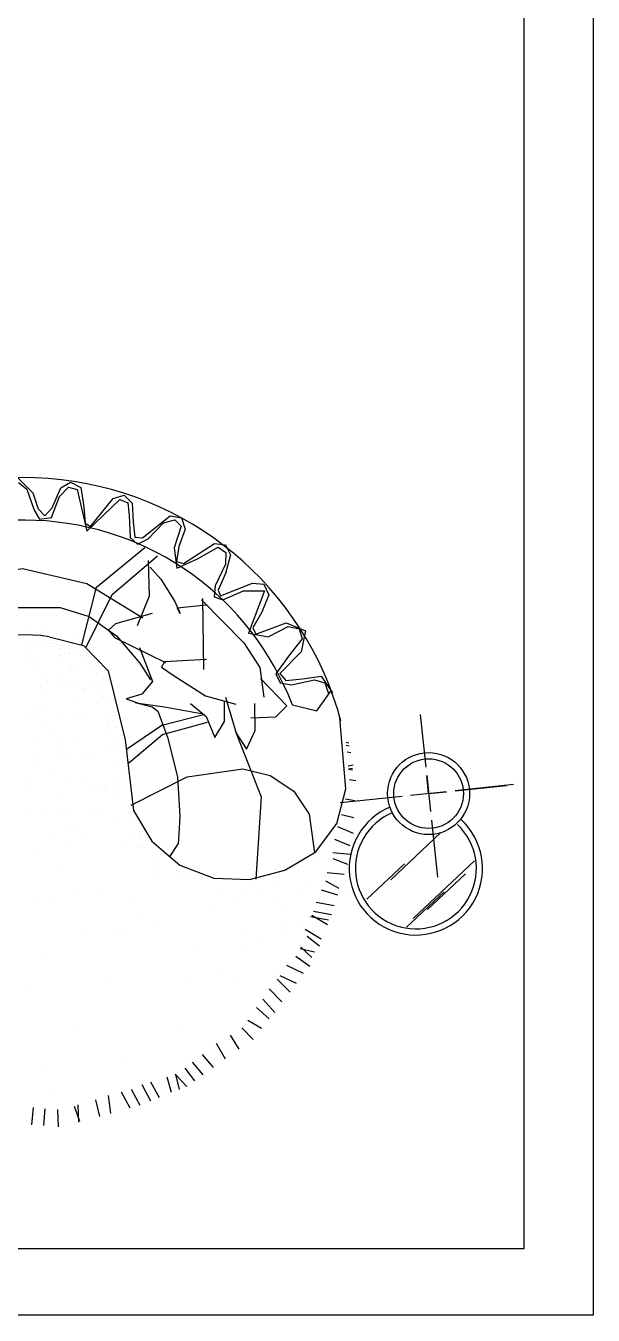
# Model space of a CAD drawing. Header units: inches. Extents: x 10.1 to 52.6, y 12.1 to 36.9.
# Drawn here: x 28.35 to 31.12, y 12.07 to 18.36 of the extents above; entities that cross this region are included whole.
import ezdxf

# ---------------------------------------------------------------- set-up
doc = ezdxf.new("R2010")
doc.units = ezdxf.units.IN
doc.header["$MEASUREMENT"] = 0
doc.layers.add('02', color=2, linetype='Continuous')
doc.layers.add('kadrbm', color=4, linetype='Continuous')

# ---------------------------------------------------------------- blocks, each defined once
blk = doc.blocks.new('kadrbm')
at = {"layer": 'kadrbm', "color": 4}
blk.add_lwpolyline([(0, 0), (0, 24.7972), (21, 24.7972), (21, 0), (0, 0)], close=True, dxfattribs=at)
blk.add_lwpolyline([(20.6631, 0.3257), (20.6631, 24.4603), (0.3369, 24.4603), (0.3369, 0.3257), (20.6631, 0.3257)], dxfattribs=at)

msp = doc.modelspace()

# ---------------------------------------------------------------- linework, layer by layer
at = {"layer": '02'}
for p, q in [((29.2169, 15.5636), (29.2203, 15.2174)), ((28.3583, 15.4161), (28.3583, 15.4161)), ((28.4023, 15.3552), (28.4023, 15.3552)), ((28.429, 15.4006), (28.429, 15.4006)), ((28.4339, 15.378), (28.4339, 15.378)), ((28.606, 15.3636), (28.606, 15.3636)), ((28.6163, 15.356), (28.6163, 15.356)), ((28.3704, 15.3472), (28.3704, 15.3472)), ((28.3877, 15.3494), (28.3877, 15.3494)), ((28.4485, 15.3374), (28.4485, 15.3374)), ((28.4685, 15.3448), (28.4685, 15.3448)), ((28.4807, 15.3285), (28.4807, 15.3285)), ((28.4839, 15.3429), (28.4839, 15.3429)), ((28.4961, 15.3499), (28.4961, 15.3499)), ((28.4967, 15.3294), (28.4967, 15.3294)), ((28.5195, 15.3181), (28.5195, 15.3181)), ((28.5659, 15.2929), (28.5659, 15.2929)), ((28.5666, 15.3181), (28.5666, 15.3181)), ((28.5809, 15.3407), (28.5809, 15.3407)), ((28.6074, 15.2929), (28.6074, 15.2929)), ((28.6336, 15.3092), (28.6336, 15.3092)), ((28.6449, 15.301), (28.6449, 15.301)), ((28.6503, 15.2969), (28.6503, 15.2969)), ((28.6595, 15.3155), (28.6595, 15.3155)), ((28.6645, 15.3204), (28.6645, 15.3204)), ((28.3582, 15.2581), (28.3582, 15.2581)), ((28.3726, 15.2708), (28.3726, 15.2708)), ((28.3744, 15.2683), (28.3744, 15.2683)), ((28.3768, 15.2859), (28.3768, 15.2859)), ((28.3981, 15.2673), (28.3981, 15.2673)), ((28.4125, 15.2311), (28.4125, 15.2311)), ((28.4209, 15.256), (28.4209, 15.256)), ((28.521, 15.2839), (28.521, 15.2839)), ((28.5266, 15.2468), (28.5266, 15.2468)), ((28.6212, 15.2831), (28.6212, 15.2831)), ((28.6439, 15.2718), (28.6439, 15.2718)), ((28.6913, 15.2631), (28.6913, 15.2631)), ((28.7017, 15.2728), (28.7017, 15.2728)), ((28.4489, 15.1773), (28.4489, 15.1773)), ((28.5335, 15.1795), (28.5335, 15.1795)), ((28.551, 15.1628), (28.551, 15.1628)), ((28.5685, 15.2141), (28.5685, 15.2141)), ((28.5725, 15.2193), (28.5725, 15.2193)), ((28.5827, 15.2117), (28.5827, 15.2117)), ((28.661, 15.2097), (28.661, 15.2097)), ((28.6982, 15.2029), (28.6982, 15.2029)), ((28.7281, 15.1746), (28.7281, 15.1746)), ((28.7495, 15.1685), (28.7495, 15.1685)), ((28.4244, 15.1382), (28.4244, 15.1382)), ((28.4303, 15.1076), (28.4303, 15.1076)), ((28.4406, 15.1001), (28.4406, 15.1001)), ((28.4627, 15.1584), (28.4627, 15.1584)), ((28.5021, 15.1352), (28.5021, 15.1352)), ((28.6043, 15.1614), (28.6043, 15.1614)), ((28.6355, 15.1141), (28.6355, 15.1141)), ((28.6459, 15.1237), (28.6459, 15.1237)), ((28.6732, 15.1328), (28.6732, 15.1328)), ((28.7071, 15.1547), (28.7071, 15.1547)), ((28.7302, 15.1022), (28.7302, 15.1022)), ((28.4166, 15.0398), (28.4166, 15.0398)), ((28.6052, 15.0606), (28.6052, 15.0606)), ((28.7036, 15.0501), (28.7036, 15.0501)), ((28.7215, 15.0815), (28.7215, 15.0815)), ((28.7591, 15.076), (28.7591, 15.076)), ((28.7798, 15.0604), (28.7798, 15.0604)), ((28.3704, 14.9851), (28.3704, 14.9851)), ((28.42, 15.0097), (28.42, 15.0097)), ((28.454, 15.0317), (28.454, 15.0317)), ((28.5097, 14.9781), (28.5097, 14.9781)), ((28.6109, 15.0025), (28.6109, 15.0025)), ((28.6225, 14.9799), (28.6225, 14.9799)), ((28.7525, 15.0062), (28.7525, 15.0062)), ((28.7764, 14.9946), (28.7764, 14.9946)), ((28.7926, 15.018), (28.7926, 15.018)), ((30.2777, 14.9979), (30.3049, 14.7404)), ((28.428, 14.952), (28.428, 14.952)), ((28.4848, 14.9238), (28.4848, 14.9238)), ((28.7478, 14.9635), (28.7478, 14.9635)), ((28.752, 14.9416), (28.752, 14.9416)), ((28.7675, 14.931), (28.7675, 14.931)), ((28.7976, 14.9355), (28.7976, 14.9355)), ((28.4153, 14.8907), (28.4153, 14.8907)), ((28.5406, 14.8634), (28.5406, 14.8634)), ((28.5842, 14.8872), (28.5842, 14.8872)), ((28.598, 14.8683), (28.598, 14.8683)), ((28.7637, 14.8504), (28.7637, 14.8504)), ((28.7976, 14.8724), (28.7976, 14.8724)), ((28.8111, 14.8819), (28.8111, 14.8819)), ((29.9168, 14.8622), (29.9301, 14.8601)), ((28.5072, 14.7909), (28.5072, 14.7909)), ((28.5395, 14.8326), (28.5395, 14.8326)), ((28.5731, 14.8011), (28.5731, 14.8011)), ((28.6555, 14.8), (28.6555, 14.8)), ((28.8106, 14.8174), (28.8106, 14.8174)), ((29.9172, 14.8476), (29.9316, 14.8454)), ((29.9215, 14.8156), (29.9398, 14.8128)), ((28.3908, 14.7791), (28.3908, 14.7791)), ((28.4024, 14.7564), (28.4024, 14.7564)), ((28.6968, 14.7811), (28.6968, 14.7811)), ((28.8009, 14.7475), (28.8009, 14.7475)), ((28.8242, 14.7345), (28.8242, 14.7345)), ((29.9273, 14.7464), (29.9509, 14.7513)), ((29.9285, 14.732), (29.9482, 14.7361)), ((29.9286, 14.7311), (29.9484, 14.728)), ((28.364, 14.6637), (28.364, 14.6637)), ((28.4729, 14.7206), (28.4729, 14.7206)), ((28.5703, 14.6603), (28.5703, 14.6603)), ((28.6494, 14.6754), (28.6494, 14.6754)), ((28.8132, 14.676), (28.8132, 14.676)), ((29.9328, 14.6803), (29.9634, 14.6756)), ((30.3093, 14.6993), (30.3279, 14.5238)), ((30.3186, 14.6116), (30.3093, 14.6993)), ((28.3778, 14.6448), (28.3778, 14.6448)), ((28.6964, 14.6349), (28.6964, 14.6349)), ((28.7108, 14.6503), (28.7108, 14.6503)), ((28.7453, 14.6396), (28.7453, 14.6396)), ((28.7462, 14.6254), (28.7462, 14.6254)), ((28.7834, 14.6231), (28.7834, 14.6231)), ((28.7852, 14.6047), (28.7852, 14.6047)), ((30.1897, 14.5979), (29.8882, 14.566)), ((30.4063, 14.6209), (30.2309, 14.6023)), ((30.3186, 14.6116), (30.4063, 14.6209)), ((30.7329, 14.6555), (30.4475, 14.6252)), ((30.4475, 14.6252), (30.6991, 14.6519)), ((28.5259, 14.586), (28.5259, 14.586)), ((29.9132, 14.5865), (29.9584, 14.5774)), ((28.3691, 14.5181), (28.3691, 14.5181)), ((28.4363, 14.5205), (28.4363, 14.5205)), ((28.5228, 14.5334), (28.5228, 14.5334)), ((28.5765, 14.5197), (28.5765, 14.5197)), ((28.6632, 14.5284), (28.6632, 14.5284)), ((28.7323, 14.5054), (28.7323, 14.5054)), ((28.8139, 14.4942), (28.8139, 14.4942)), ((28.8808, 14.4747), (28.8808, 14.4747)), ((29.8939, 14.5093), (29.9543, 14.4956)), ((30.3322, 14.4827), (30.3617, 14.2044)), ((28.5768, 14.4348), (28.5768, 14.4348)), ((28.6107, 14.4567), (28.6107, 14.4567)), ((28.9083, 14.4271), (28.9083, 14.4271)), ((28.9101, 14.4099), (28.9101, 14.4099)), ((29.8744, 14.4519), (29.9509, 14.4178)), ((30.1339, 14.1914), (30.3766, 14.4202)), ((28.4752, 14.4066), (28.4752, 14.4066)), ((28.5703, 14.3771), (28.5703, 14.3771)), ((28.6534, 14.4073), (28.6534, 14.4073)), ((28.8448, 14.3682), (28.8448, 14.3682)), ((28.8584, 14.4044), (28.8584, 14.4044)), ((28.8996, 14.3484), (28.8996, 14.3484)), ((28.911, 14.4013), (28.911, 14.4013)), ((28.9113, 14.3532), (28.9113, 14.3532)), ((28.9393, 14.3504), (28.9393, 14.3504)), ((29.8592, 14.3886), (29.9343, 14.3588)), ((28.4041, 14.3382), (28.4041, 14.3382)), ((28.9912, 14.3059), (28.9912, 14.3059)), ((29.7754, 14.302), (29.7754, 14.302)), ((29.852, 14.2948), (29.9236, 14.2668)), ((29.8525, 14.3235), (29.9357, 14.3164)), ((29.8769, 14.3301), (29.8769, 14.3301)), ((30.2427, 14.0014), (30.5422, 14.2837)), ((28.5097, 14.246), (28.5097, 14.246)), ((29.0053, 14.2552), (29.0053, 14.2552)), ((29.8247, 14.2271), (29.9076, 14.218)), ((30.0177, 14.0961), (30.2017, 14.2695)), ((30.3139, 14.0459), (30.498, 14.2194)), ((28.9754, 14.2085), (28.9754, 14.2085)), ((29.0901, 14.1946), (29.0901, 14.1946)), ((29.1485, 14.2181), (29.1485, 14.2181)), ((29.1771, 14.1951), (29.1771, 14.1951)), ((29.5624, 14.175), (29.5624, 14.175)), ((29.7451, 14.177), (29.7451, 14.177)), ((29.816, 14.1853), (29.8803, 14.1503)), ((28.3866, 14.0939), (28.3866, 14.0939)), ((28.4115, 14.1052), (28.4115, 14.1052)), ((28.4994, 14.0972), (28.4994, 14.0972)), ((28.6097, 14.1499), (28.6097, 14.1499)), ((28.7129, 14.1372), (28.7129, 14.1372)), ((29.3077, 14.1132), (29.3077, 14.1132)), ((29.3603, 14.1101), (29.3603, 14.1101)), ((29.4169, 14.1509), (29.4169, 14.1509)), ((29.5153, 14.1265), (29.5153, 14.1265)), ((29.6876, 14.1448), (29.6876, 14.1448)), ((29.7946, 14.1414), (29.8751, 14.1182)), ((30.211, 13.9595), (30.3951, 14.1329)), ((28.8752, 14.0848), (28.8752, 14.0848)), ((29.2624, 14.0475), (29.2624, 14.0475)), ((29.5888, 14.0908), (29.5888, 14.0908)), ((29.6296, 14.0342), (29.6296, 14.0342)), ((29.7575, 14.0382), (29.8453, 14.0221)), ((29.7705, 14.0814), (29.8584, 14.0653)), ((28.9102, 14.0015), (28.9102, 14.0015)), ((29.6015, 13.9704), (29.6015, 13.9704)), ((29.704, 13.9899), (29.704, 13.9899)), ((29.7429, 14.0118), (29.8308, 13.9956)), ((29.7488, 14.0186), (29.8256, 13.9728)), ((28.6383, 13.9379), (28.6383, 13.9379)), ((28.7761, 13.9525), (28.7761, 13.9525)), ((28.82, 13.9484), (28.82, 13.9484)), ((28.976, 13.9563), (28.976, 13.9563)), ((29.4044, 13.9408), (29.4044, 13.9408)), ((29.4855, 13.9146), (29.4855, 13.9146)), ((29.6034, 13.9532), (29.6034, 13.9532)), ((29.7174, 13.9495), (29.7941, 13.9037)), ((29.7259, 13.9162), (29.7873, 13.8691)), ((29.1696, 13.855), (29.1696, 13.855)), ((29.4135, 13.8547), (29.4135, 13.8547)), ((29.6917, 13.8553), (29.7631, 13.8392)), ((29.6957, 13.8628), (29.7491, 13.8127)), ((28.4588, 13.8232), (28.4588, 13.8232)), ((29.6707, 13.818), (29.739, 13.7703)), ((29.3125, 13.7396), (29.3125, 13.7396)), ((29.5925, 13.724), (29.6734, 13.6861)), ((29.6255, 13.7738), (29.7064, 13.736)), ((28.3805, 13.6583), (28.3805, 13.6583)), ((28.749, 13.7147), (28.749, 13.7147)), ((29.1497, 13.7137), (29.1497, 13.7137)), ((29.3868, 13.6953), (29.3868, 13.6953)), ((29.5407, 13.6596), (29.6033, 13.5959)), ((29.581, 13.7058), (29.6436, 13.6421)), ((29.5103, 13.6089), (29.5686, 13.5438)), ((29.4789, 13.5682), (29.5418, 13.513)), ((28.5918, 13.4719), (28.5918, 13.4719)), ((29.1131, 13.4836), (29.1131, 13.4836)), ((29.4081, 13.4683), (29.4638, 13.412)), ((29.4366, 13.5062), (29.5043, 13.4668)), ((29.3513, 13.4334), (29.3937, 13.3645)), ((29.214, 13.3394), (29.2687, 13.2746)), ((29.2825, 13.3938), (29.326, 13.3178)), ((28.4369, 13.2901), (28.4369, 13.2901)), ((28.8245, 13.3312), (28.8245, 13.3312)), ((29.1655, 13.3006), (29.2182, 13.2393)), ((29.0421, 13.2296), (29.0627, 13.1551)), ((29.0834, 13.2433), (29.1406, 13.1822)), ((29.0844, 13.2415), (29.1022, 13.1677)), ((29.1304, 13.2717), (29.1768, 13.2093)), ((28.4936, 13.1656), (28.4936, 13.1656)), ((28.8197, 13.1569), (28.8614, 13.0779)), ((28.8683, 13.17), (28.91, 13.091)), ((28.921, 13.1924), (28.9627, 13.1133)), ((28.9622, 13.206), (29.0057, 13.128)), ((28.6075, 13.0923), (28.6122, 13.0091)), ((28.6947, 13.1178), (28.7136, 13.0361)), ((28.7559, 13.1386), (28.7673, 13.05)), ((28.3901, 13.0794), (28.3828, 12.995)), ((28.448, 13.0733), (28.4402, 12.9929)), ((28.5097, 13.0697), (28.5124, 12.9862)), ((28.5897, 13.0863), (28.6158, 13.0135))]:
    msp.add_line(p, q, dxfattribs=at)
at = {"layer": '02', "extrusion": (0, 0, -1)}
for points in [[(-28.3174, 16.15), (-28.3887, 16.0785), (-28.4149, 16.001), (-28.4476, 15.9677), (-28.4836, 16.0054), (-28.5255, 16.1033), (-28.573, 16.1308), (-28.6223, 16.1049), (-28.6377, 16.0103), (-28.6444, 15.9317), (-28.6697, 15.9154), (-28.7803, 16.0516), (-28.8336, 16.0686), (-28.8736, 16.029), (-28.8789, 15.9369), (-28.8855, 15.8626), (-28.9229, 15.8593), (-29.0578, 15.9663), (-29.1144, 15.9576), (-29.1317, 15.9027), (-29.1015, 15.8176), (-29.0894, 15.7443), (-29.1243, 15.7349), (-29.2747, 15.8322), (-29.3278, 15.8251), (-29.3521, 15.776), (-29.3283, 15.6851), (-29.292, 15.6038), (-29.3044, 15.5764), (-29.4604, 15.6379), (-29.5157, 15.6339), (-29.5402, 15.5821), (-29.505, 15.4968), (-29.4621, 15.4198), (-29.4756, 15.3891), (-29.6237, 15.4448), (-29.718, 15.4061), (-29.698, 15.3041), (-29.5939, 15.1972), (-29.622, 15.1636), (-29.7034, 15.1718), (-29.7945, 15.1847), (-29.8496, 15.1027)], [(-28.6275, 15.338), (-28.6997, 15.6195), (-28.9346, 15.8117)], [(-28.6491, 15.3256), (-28.7765, 15.5829), (-28.996, 15.7718)], [(-28.9505, 15.7486), (-28.9559, 15.5754), (-28.8975, 15.4298)], [(-27.7308, 15.5264), (-28.0226, 15.661), (-28.3383, 15.7092), (-28.653, 15.6375), (-28.9254, 15.4691)], [(-28.9605, 15.7164), (-29.0131, 15.6582), (-29.0821, 15.5496), (-29.1077, 15.4907), (-29.0919, 15.5175), (-29.2336, 15.532)], [(-29.211, 15.5563), (-29.4178, 15.3471), (-29.4959, 15.2271), (-29.5149, 15.082)], [(-27.4112, 14.4977), (-27.5545, 15.0679), (-27.7245, 15.2847), (-27.9635, 15.4346), (-28.2336, 15.519), (-28.5224, 15.5198), (-28.6639, 15.4762), (-28.7976, 15.3816), (-28.9102, 15.2479), (-28.9628, 15.1662)], [(-28.4683, 15.3771), (-28.6356, 15.3337), (-28.756, 15.2103), (-28.8384, 14.8742), (-28.8799, 14.5294), (-28.9687, 14.379), (-29.1063, 14.2631), (-29.2709, 14.1986), (-29.4448, 14.193), (-29.617, 14.2374), (-29.7686, 14.3274), (-29.8719, 14.4651), (-29.9145, 14.6353), (-29.8856, 14.9807)], [(-28.9087, 15.3243), (-28.9728, 15.159), (-28.9211, 15.0965), (-28.8438, 15.0744), (-28.9038, 15.0521), (-29.0304, 15.0348), (-29.2096, 15.003)], [(-28.8883, 15.0554), (-28.9705, 15.0351), (-28.9991, 15.0139), (-29.0151, 14.9706), (-29.0478, 14.8819), (-29.095, 14.6917), (-29.1049, 14.5016), (-29.101, 14.4131), (-29.0971, 14.3683), (-29.0544, 14.3022)], [(-29.1579, 15.0508), (-29.2345, 14.9876), (-29.2766, 14.885), (-29.323, 14.964), (-29.3235, 15.0617)], [(-28.8459, 14.8291), (-29.0174, 14.9459), (-29.2206, 14.9976)], [(-28.8563, 14.7616), (-29.0207, 14.8996), (-29.2403, 14.9604)], [(-29.3775, 14.9151), (-29.5023, 14.5952), (-29.4759, 14.1939)], [(-28.869, 14.5556), (-29.1416, 14.6941), (-29.4125, 14.7324), (-29.5455, 14.6999), (-29.6613, 14.6239), (-29.7364, 14.5119), (-29.7629, 14.3226)]]:
    msp.add_lwpolyline(points, dxfattribs=at)
at = {"layer": '02'}
for points in [[(28.3186, 16.1299), (28.3599, 16.0972), (28.3959, 15.9949), (28.4221, 15.9502), (28.4792, 15.9581), (28.5191, 16.0609), (28.5621, 16.1065), (28.6043, 16.0959), (28.6523, 15.8914), (28.8133, 16.0459), (28.8524, 16.0301), (28.8594, 15.971), (28.8642, 15.862), (28.8995, 15.8294), (28.951, 15.8555), (29.0258, 15.9324), (29.0809, 15.9482), (29.1124, 15.9162), (29.0777, 15.8109), (29.0904, 15.7122), (29.1917, 15.7566), (29.2929, 15.8147), (29.3292, 15.7886), (29.3286, 15.7318), (29.2773, 15.6256), (29.2731, 15.5721), (29.3154, 15.5568), (29.4163, 15.6008), (29.5184, 15.6015), (29.4404, 15.3937), (29.537, 15.3762), (29.6335, 15.4262), (29.6874, 15.4162), (29.7026, 15.366), (29.6361, 15.2823), (29.5738, 15.1954), (29.5951, 15.1522), (29.6506, 15.142), (29.7624, 15.1669), (29.8124, 15.1524), (29.8299, 15.0994)], [(28.9711, 15.4909), (28.7912, 15.4404), (28.7571, 15.4095), (28.7869, 15.3726), (29.0365, 15.2512)], [(29.2352, 15.2656), (29.0307, 15.2539), (29.0156, 15.2288), (29.0776, 15.186), (29.2306, 15.0894), (29.3784, 15.0475)], [(29.4521, 14.982), (29.574, 14.9857), (29.6267, 15.0401), (29.4985, 15.1735)], [(29.6558, 15.0451), (29.7739, 15.0152), (29.8425, 15.112)], [(29.328, 15.0821), (29.3805, 14.9067), (29.4311, 14.8291), (29.4731, 14.9195), (29.4715, 15.0507)]]:
    msp.add_lwpolyline(points, dxfattribs=at)
for radius in [0.2, 0.17]:
    msp.add_circle((30.3186, 14.6116), radius, dxfattribs=at)
for centre, radius, start, end in [((28.3451, 14.5535), 1.6, 14.89192, 156.61364), ((28.3459, 14.5462), 1.4, 21.00394, 154.26988), ((28.3518, 14.6489), 0.7375, 80.90674, 130.54998), ((29.6576, 15.0498), 0.005, 201.00394, 249.57985), ((30.2567, 14.2466), 0.325, 112.91171, 46.73217), ((30.2567, 14.2466), 0.295, 112.91171, 46.73217)]:
    msp.add_arc(centre, radius, start, end, dxfattribs=at)

# ---------------------------------------------------------------- block references
at = {"layer": 'kadrbm'}
msp.add_blockref('kadrbm', (10.1213, 12.0665), dxfattribs=at)

doc.saveas('drawing.dxf')
